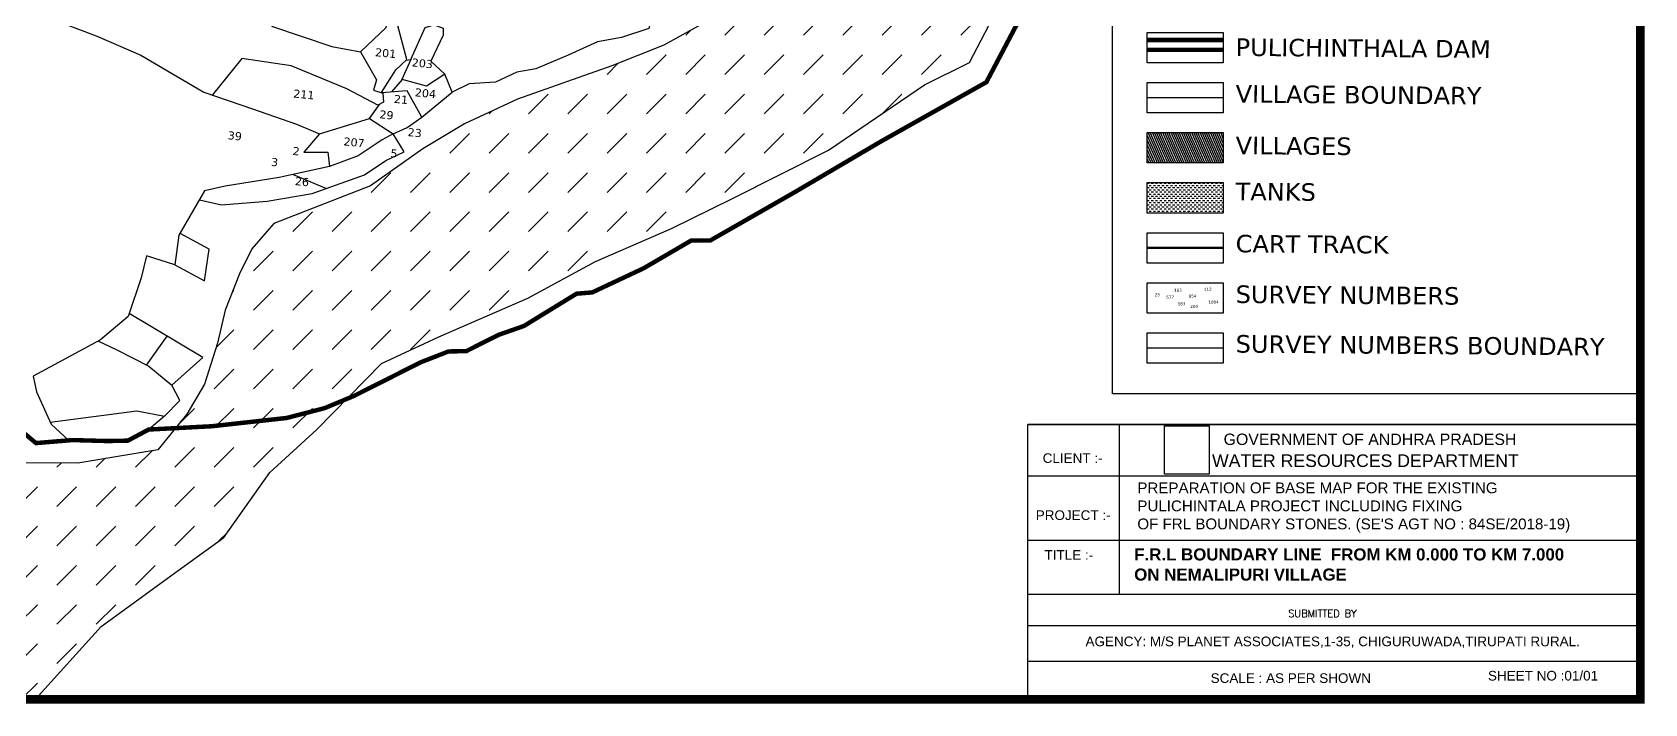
# Model space of a CAD drawing. Header units: inches. Extents: x 394917 to 400966, y 1849701 to 1856199.
# Drawn here: x 397338 to 400966, y 1849701 to 1851212 of the extents above; entities that cross this region are included whole.
import ezdxf

# ---------------------------------------------------------------- set-up
doc = ezdxf.new("R2010")
doc.units = ezdxf.units.IN
doc.header["$MEASUREMENT"] = 0
for name, color, linetype in [('BND', 6, 'Continuous'), ('ROAD', 1, 'Continuous'), ('ROADS', 50, 'Continuous'), ('SY.AREA', 7, 'Continuous'), ('TABLE', 7, 'Continuous'), ('TEXT', 7, 'Continuous'), ('VILLAGE AREA', 1, 'Continuous')]:
    doc.layers.add(name, color=color, linetype=linetype)
doc.styles.add('I', font='romans.shx', dxfattribs={"width": 0.9, "height": 3})
doc.styles.add('LE', font='arial.ttf', dxfattribs={"height": 3})
doc.styles.get("Standard").update_dxf_attribs({"font": 'verdana.ttf'})
doc.linetypes.add('FENCELINE2', pattern='A,0.25,-0.1,[132,ltypeshp.shx,S=0.1,R=0,X=-0.1,Y=0],-0.1,1', length=1.45)
picture_1 = doc.add_image_def('image1.png', size_in_pixel=(5098, 5519))

msp = doc.modelspace()

# ---------------------------------------------------------------- hatches: boundary and pattern name
h = msp.add_hatch()
h.set_pattern_fill('DASH', color=4, scale=500, angle=45)
h.paths.add_polyline_path([(399648.9, 1855290.3), (399544.8, 1855157.5), (399418.3, 1854904.9), (399398, 1854857.5), (399382.2, 1854794.4), (399368.4, 1854709), (400037, 1854513.4), (400051.7, 1854553.4), (400103.9, 1854675.2), (400167.8, 1854785.3), (400295.4, 1854965), (400394.1, 1855092.5), (400486.9, 1855202.6), (400574, 1855289.6), (400655.2, 1855393.9), (400707.5, 1855480.9), (400788.7, 1855591), (400829.3, 1855695.3), (400800.3, 1855747.5), (400655.2, 1855834.5), (400626.2, 1855863.4), (400475.3, 1855921.4), (400262, 1855954.7), (400123.2, 1855775.6), (400036.4, 1855706.3), (399938.1, 1855579.2), (399782, 1855423.2)])
h.paths.add_polyline_path([(399922.5, 1854201.1), (400019.3, 1854464.9), (399360.2, 1854657.8), (399359.5, 1854653.6), (399370.8, 1854628.7), (399393.4, 1854592.6), (399431.8, 1854561), (399461.2, 1854524.9), (399486.1, 1854491), (399510.9, 1854439.1), (399508.6, 1854333.1), (399513.2, 1854247.3), (399517.7, 1854195.4), (399517.7, 1854129.9), (399495.1, 1854035.1), (399461.5, 1853962.7), (399426.1, 1853898.7), (399756.9, 1853764.7), (399759.3, 1853772.8), (399801.7, 1853877.8), (399834.9, 1853953.3)])
h.paths.add_polyline_path([(399756.9, 1853764.7), (399426.1, 1853898.7), (399343.9, 1853750), (399263.5, 1853571.4), (399239.7, 1853370.5), (399220.4, 1853181.5), (399229.4, 1853051.9), (399268, 1852935.8), (399303.8, 1852807.7), (399323.1, 1852715.6), (399355.9, 1852663.3), (399408, 1852504), (399435.5, 1852295.4), (399444.3, 1852095.2), (399425.1, 1851906.9), (399354.7, 1851736.8), (399314.8, 1851679.3), (399208.3, 1851550.6), (399103.4, 1851439.9), (398851.1, 1851234.4), (398759, 1851183.3), (398642, 1851136.6), (398430, 1851062.1), (398310.6, 1851006.6), (398217.3, 1850949.8), (398099.3, 1850866.9), (397882, 1850781.9), (397832.4, 1850725.1), (397804.7, 1850668.3), (397772.7, 1850586.8), (397755.2, 1850512.6), (397725.6, 1850420.7), (397686.4, 1850352.5), (397660.9, 1850321.3), (397741.8, 1850325.6), (397910.4, 1850344.2), (397995.9, 1850366.3), (398046, 1850387.1), (398124.4, 1850467), (398253.1, 1850527), (398453.4, 1850613.8), (398605.1, 1850696.7), (398776.7, 1850770.7), (398912.1, 1850837.5), (399129.8, 1850947), (399345.5, 1851093.7), (399447, 1851144.3), (399656.3, 1851546), (399796.8, 1851759.2), (399813.2, 1851864.9), (399835.8, 1852149.9), (399859.2, 1852292.8), (399859.2, 1852365.6), (399847.5, 1852406.5), (399803.7, 1852514.3), (399735, 1852682), (399669.1, 1852885.3), (399610.5, 1853028.4), (399606.8, 1853088.8), (399610.5, 1853132.7), (399625.1, 1853189.3), (399657.4, 1853422.3)])
h.paths.add_polyline_path([(397621.1, 1850272.7), (397440.6, 1850242.4), (397285.9, 1850243.2), (397222.7, 1850203.9), (397132.9, 1850125.4), (397007.8, 1849982.1), (396842.7, 1849749.6), (396835.8, 1849711), (397345.4, 1849711), (397493.6, 1849874.6), (397666.7, 1850001.3), (397769.7, 1850075.5), (397872.7, 1850221.3), (397978.5, 1850318.4), (398046, 1850387.1), (397995.9, 1850366.3), (397910.4, 1850344.2), (397741.8, 1850325.6), (397660.9, 1850321.3)])
h.paths.add_polyline_path([(399238, 1854525.8), (400117.9, 1854301.2), (400148.3, 1854420.7), (399268.5, 1854645.2)], flags=9)
h.paths.add_polyline_path([(399714.4, 1851885.1), (399593.7, 1852816.5), (399470.4, 1852800.5), (399591.1, 1851869.1)], flags=24)
h = msp.add_hatch()
h.set_pattern_fill('DASH', color=4, scale=38.501607)
h.set_pattern_definition([(0, (329219.525, 1496691.303), (4.81270083, 4.81270083), [4.81270083, -4.81270083])])
h.paths.add_polyline_path([(399846.7, 1850874), (399846.7, 1850805.5), (400017.7, 1850805.5), (400017.7, 1850874)])
at = {"layer": 'VILLAGE AREA', "linetype": 'ByBlock'}
h = msp.add_hatch(dxfattribs=at)
h.set_pattern_fill('ANSI31', color=256, scale=34.168973, angle=68.5464)
h.set_pattern_definition([(113.5464313, (274964.0015, 1221882.1914), (-3.91549369, -1.706279376), [])])
h.paths.add_polyline_path([(400017.7, 1850918.2), (400017.7, 1850986.7), (399846.7, 1850986.7), (399846.7, 1850918.2)])

# ---------------------------------------------------------------- linework, layer by layer
at = {"const_width": 20}
msp.add_lwpolyline([(394927.2, 1856188.7), (400955.8, 1856188.7), (400955.8, 1849711), (394927.2, 1849711)], close=True, dxfattribs=at)
at = {"color": 4}
for points in [[(397345.4, 1849711), (397493.6, 1849874.6), (397666.7, 1850001.3), (397769.7, 1850075.5), (397872.7, 1850221.3), (397978.5, 1850318.4), (398124.4, 1850467), (398253.1, 1850527), (398453.4, 1850613.8), (398605.1, 1850696.7), (398776.7, 1850770.7), (398912.1, 1850837.5), (399129.8, 1850947), (399345.5, 1851093.7), (399447, 1851144.3), (399656.3, 1851546)], [(398851.1, 1851234.4), (398759, 1851183.3), (398642, 1851136.6), (398430, 1851062.1), (398310.6, 1851006.6), (398217.3, 1850949.8), (398099.3, 1850866.9), (397882, 1850781.9), (397832.4, 1850725.1), (397804.7, 1850668.3), (397772.7, 1850586.8), (397755.2, 1850512.6), (397725.6, 1850420.7), (397686.4, 1850352.5), (397621.1, 1850272.7), (397440.6, 1850242.4), (397285.9, 1850243.2)]]:
    msp.add_lwpolyline(points, dxfattribs=at)
at = {"color": 0}
for points in [[(399768.3, 1851476.1), (400955.8, 1851476.1), (400955.8, 1850398.5), (399768.3, 1850398.5)], [(399846.7, 1851212.1), (400017.7, 1851212.1), (400017.7, 1851143.5), (399846.7, 1851143.5)], [(399846.7, 1851099.4), (400017.7, 1851099.4), (400017.7, 1851030.9), (399846.7, 1851030.9)], [(399846.7, 1850986.7), (400017.7, 1850986.7), (400017.7, 1850918.2), (399846.7, 1850918.2)], [(399846.7, 1850874), (400017.7, 1850874), (400017.7, 1850805.5), (399846.7, 1850805.5)], [(399846.7, 1850761.3), (400017.7, 1850761.3), (400017.7, 1850692.8), (399846.7, 1850692.8)], [(399846.7, 1850648.6), (400017.7, 1850648.6), (400017.7, 1850580.1), (399846.7, 1850580.1)], [(399846.7, 1850536), (400017.7, 1850536), (400017.7, 1850467.4), (399846.7, 1850467.4)]]:
    msp.add_lwpolyline(points, close=True, dxfattribs=at)
at = {"color": 0, "linetype": 'FENCELINE2', "ltscale": 80, "const_width": 10.3}
for points in [[(400017.7, 1851195), (399846.7, 1851195)], [(400017.7, 1851172.8), (399846.7, 1851172.8)]]:
    msp.add_lwpolyline(points, dxfattribs=at)
msp.add_lwpolyline([(399577.9, 1850329.2), (400955.8, 1850329.2), (400955.8, 1849711), (399577.9, 1849711)], close=True)
at = {"layer": 'BND', "lineweight": 30}
for points, const_width in [([(397281.7, 1850342.2), (397346.8, 1850287.7), (397428.9, 1850294.5), (397507.4, 1850292.3), (397553.4, 1850293.2), (397600.3, 1850318.2), (397741.8, 1850325.6), (397910.4, 1850344.2), (397995.9, 1850366.3), (398062.5, 1850394), (398212.3, 1850469.6), (398274.9, 1850494), (398314.8, 1850494.7), (398386.9, 1850531.1), (398444.5, 1850551.3), (398562.7, 1850623.9), (398598.2, 1850626.9), (398713.8, 1850681.2), (398820.5, 1850743.5), (398864, 1850743.9), (399054.4, 1850852.9), (399247, 1850966.3), (399484.7, 1851100), (399579.2, 1851279.4)], 10), ([(400017.7, 1851065.1), (399846.7, 1851065.1)], 3.42)]:
    msp.add_lwpolyline(points, dxfattribs=dict(at, const_width=const_width))
at = {"layer": 'ROAD', "color": 0}
msp.add_lwpolyline([(400017.7, 1850501.7), (399846.7, 1850501.7)], dxfattribs=at)
at = {"layer": 'ROADS', "color": 40, "const_width": 5}
msp.add_lwpolyline([(400017.7, 1850727.1), (399846.7, 1850727.1)], dxfattribs=at)
at = {"layer": 'SY.AREA'}
for points in [[(398303.6, 1851424.9), (398315.7, 1851433.2), (398350.1, 1851487.8), (398508.4, 1851450.1), (398578.5, 1851398.9), (398599.3, 1851367), (398612.7, 1851329.9), (398677.3, 1851309.9), (398694.4, 1851292.9), (398698, 1851260.2), (398729.1, 1851238.4), (398725.7, 1851220.8), (398663.9, 1851200.4), (398610.1, 1851191.2), (398544, 1851160.8), (398471.1, 1851130.4), (398428.5, 1851122.7), (398380.2, 1851100.1), (398321, 1851096.6), (398283.1, 1851077.9)], [(397876.6, 1851226.3), (398012, 1851180.5), (398076.5, 1851168.2), (398134.8, 1851223), (398141, 1851251.4), (398155.4, 1851258.5), (398152, 1851268.2), (398062, 1851289.9), (398051.5, 1851296)], [(397384.9, 1851241.1), (397482.4, 1851204), (397582.3, 1851160.6), (397724.7, 1851077.7), (397834.2, 1851040), (397932.7, 1851005.6), (397984.7, 1850983.7), (397949.2, 1850942.3), (398003.1, 1850942.2), (398006.7, 1850910.5), (397894.2, 1850885.6), (397772.4, 1850866.1), (397726.2, 1850855.4), (397668.4, 1850755.5), (397658.9, 1850689.1), (397595.7, 1850709.5), (397583.3, 1850659.8), (397554.4, 1850573), (397492.3, 1850519.9), (397340.4, 1850438.3), (397348.1, 1850403.4), (397380.7, 1850330.5), (397420.6, 1850293.8)], [(398123.8, 1851076.5), (398156.6, 1851127.8), (398181, 1851150.9), (398154.3, 1851252.4)], [(398190.4, 1851150.9), (398222.2, 1851222.8), (398242.5, 1851229.3), (398263, 1851221.3), (398262.4, 1851206), (398235.3, 1851147.3), (398266.5, 1851117.8)], [(398076.5, 1851168.2), (398113, 1851105), (398106.4, 1851081.8), (398127.1, 1851075.5), (398128.5, 1851054.9), (398116, 1851048.4), (398046.2, 1851085.1), (397920.7, 1851136.7), (397809.7, 1851153.5), (397743.6, 1851071.2)], [(398179.6, 1851149.6), (398190.4, 1851150.9), (398169.2, 1851104.3)], [(398215, 1851021.1), (398283.1, 1851077.9), (398266.5, 1851117.8), (398225.5, 1851091.2), (398170.7, 1851105.9), (398146.3, 1851078)], [(398150, 1850984), (398182, 1850997.9), (398215, 1851021.1), (398181.6, 1851080.6), (398124.4, 1851076.3)], [(397984.7, 1850983.7), (398097, 1851018.2), (398119.2, 1851050.1)], [(398097, 1851018.2), (398150, 1850984), (398125.6, 1850970.2), (398071.7, 1850934.6), (398006.7, 1850910.5)], [(398175.3, 1850943), (398150, 1850984)], [(397714.3, 1850834.9), (397763.9, 1850823.8), (397866.8, 1850832), (397968.1, 1850849.4), (398086, 1850891.7), (398134, 1850923.5), (398175.3, 1850943)], [(397925.5, 1850892.5), (398000.4, 1850861)], [(397658.9, 1850689.1), (397726.2, 1850652.8), (397736.1, 1850724), (397670.8, 1850759.6)], [(397635.6, 1850348.2), (397670.7, 1850383.9), (397652.3, 1850417.9), (397722.2, 1850480.7), (397556.5, 1850579.3)], [(397595.1, 1850463.1), (397641.9, 1850528.5)], [(397487.1, 1850517.1), (397529, 1850497.4), (397600.3, 1850460.5), (397652.3, 1850417.9)], [(397378.7, 1850335.1), (397573.9, 1850360.2), (397635.6, 1850348.2), (397600.3, 1850318.2)]]:
    msp.add_lwpolyline(points, dxfattribs=at)
at = {"layer": 'TABLE'}
for p, q in [((400955.8, 1850329.2), (399577.9, 1850329.2)), ((399784.5, 1849946.8), (399784.5, 1850329.2)), ((400955.8, 1850212.9), (399577.9, 1850212.9)), ((400955.8, 1850068.5), (399577.9, 1850068.5)), ((400955.8, 1849946.8), (399577.9, 1849946.8)), ((400955.8, 1849876.6), (399577.9, 1849876.6)), ((400955.8, 1849796.5), (399577.9, 1849796.5))]:
    msp.add_line(p, q, dxfattribs=at)

# ---------------------------------------------------------------- texts
for s, height, style, p in [('GOVERNMENT OF ANDHRA PRADESH', 25.566, 'LE', (400018.4, 1850283.5)), ('CLIENT :-', 21.71, 'LE', (399611.4, 1850243)), ('WATER RESOURCES DEPARTMENT', 28.406, 'LE', (399992.4, 1850233.9)), ('PROJECT :-', 21.71, 'LE', (399595.8, 1850114.6)), ('TITLE :-', 21.71, 'LE', (399615.5, 1850025)), ('SUBMITTED BY ', 16.207, 'I', (400163.7, 1849896.1)), ('SCALE : AS PER SHOWN', 21.709, 'LE', (399989.2, 1849747.9)), ('SHEET NO :01/01', 21.709, 'LE', (400613.1, 1849753.3))]:
    msp.add_text(s, height=height, dxfattribs=dict(at, style=style)).set_placement(p)
at = {"layer": 'TABLE', "attachment_point": 1, "style": 'LE'}
for s, insert, char_height, width in [("PREPARATION OF BASE MAP FOR THE EXISTING\\PPULICHINTALA PROJECT INCLUDING FIXING\\POF FRL BOUNDARY STONES. (SE'S AGT NO : 84SE/2018-19)", (399824.4, 1850199.1), 24.337, 972.83), ('{\\fArial|b1|i0|c0|p34;\\C1;F.R.L BOUNDARY LINE  FROM KM 0.000 TO KM 7.000 \\PON NEMALIPURI VILLAGE }', (399817.3, 1850050.7), 27.149, 1137.573), ('\\pi149.26;AGENCY: M/S PLANET ASSOCIATES,1-35, CHIGURUWADA,TIRUPATI RURAL.', (399558.5, 1849852.2), 21.709, 1408.078)]:
    msp.add_mtext(s, dxfattribs=dict(at, insert=insert, char_height=char_height, width=width))
at = {"layer": 'TEXT', "color": 0}
for s, height, p in [('PULICHINTHALA DAM', 39.472, (400045.3, 1851159.3)), ('VILLAGE BOUNDARY', 39.472, (400045.3, 1851054.2)), ('VILLAGES', 39.47, (400045.3, 1850938.1)), ('TANKS', 39.47, (400045.3, 1850834.4)), ('CART TRACK', 39.47, (400045.3, 1850717.1)), ('SURVEY NUMBERS', 39.472, (400045.3, 1850603.2)), ('SURVEY NUMBERS BOUNDARY', 39.472, (400045.3, 1850491.5))]:
    msp.add_text(s, height=height, rotation=359.5381, dxfattribs=at).set_placement(p)
at = {"layer": 'TEXT'}
for s, height, rotation, p in [('201', 18.16, 354.3907, (398108.9, 1851158.7)), ('203', 18.16, 354.3907, (398191.5, 1851135.7)), ('211', 18.16, 354.3907, (397924.9, 1851065.6)), ('204', 18.16, 354.3907, (398198.4, 1851068.4)), ('29', 18.16, 354.3907, (398118.7, 1851018.9)), ('21', 18.16, 354.3907, (398151.3, 1851053.7)), ('39', 18.16, 354.3907, (397777.5, 1850971.8)), ('207', 18.16, 354.3907, (398037.9, 1850957.9)), ('23', 18.16, 354.3907, (398182.2, 1850978.9)), ('3', 18.2, 354.3907, (397874.8, 1850911.9)), ('2', 18.2, 354.3907, (397923.3, 1850936.4)), ('5', 18.2, 354.3907, (398143.3, 1850931.5)), ('26', 18.16, 354.3907, (397928.6, 1850868.6)), ('112', 6.69, 1.2022, (399974.1, 1850630.4)), ('25', 6.69, 1.2022, (399863.7, 1850618.2)), ('577', 6.69, 1.2022, (399889.4, 1850612.6)), ('183', 6.69, 1.2022, (399906.8, 1850628.3)), ('183', 6.69, 1.2022, (399915.1, 1850597.8)), ('854', 6.69, 1.2022, (399939.7, 1850615)), ('1004', 6.69, 1.2022, (399984.1, 1850601.6)), ('203', 6.69, 1.2022, (399943.5, 1850591.8))]:
    msp.add_text(s, height=height, rotation=rotation, dxfattribs=at).set_placement(p)

# ---------------------------------------------------------------- pictures from other files: only their frames are drawn
image = msp.add_image(picture_1, insert=(399885.5, 1850217.7), size_in_units=(100.7, 109))
image.dxf.flags = 7

doc.saveas('drawing.dxf')
